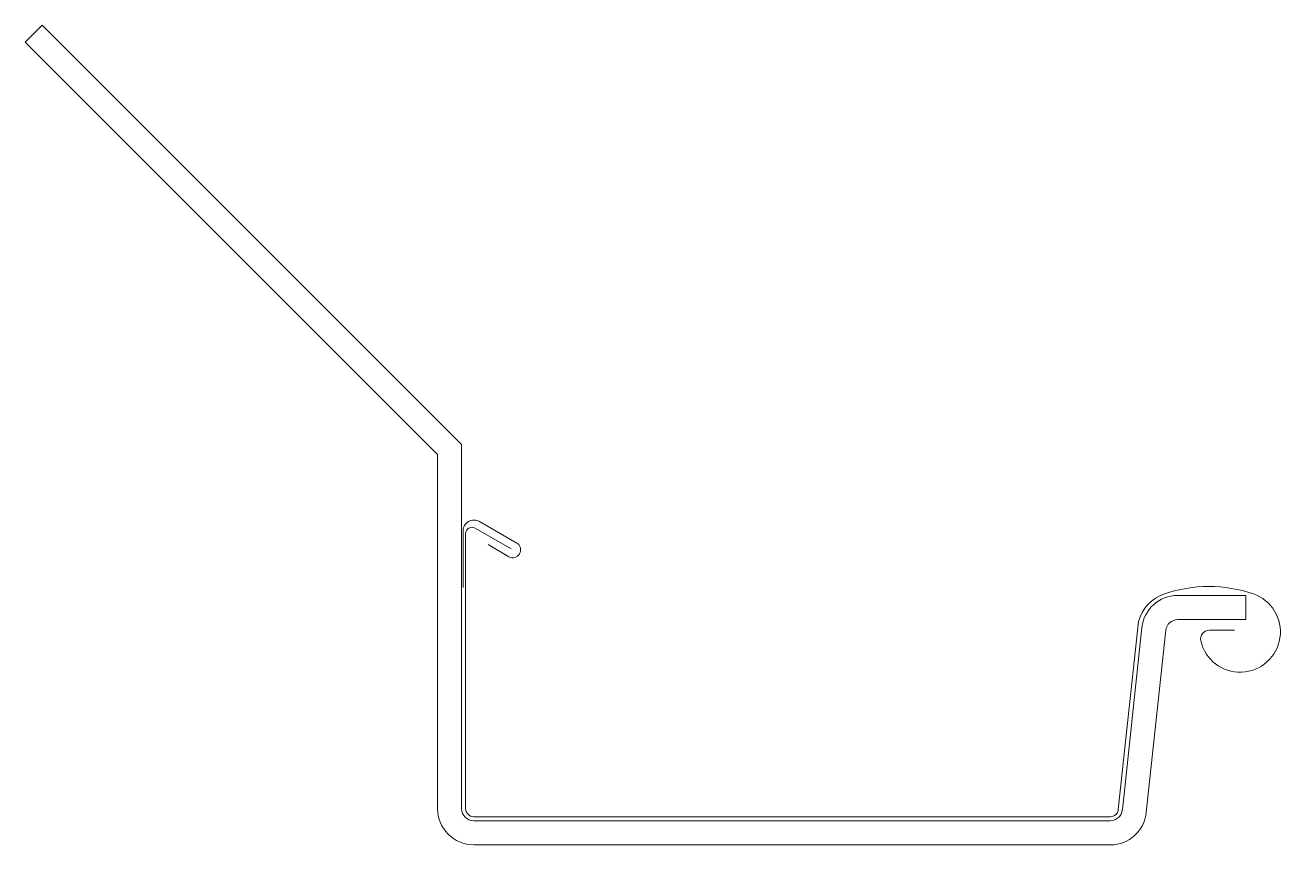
# Model space of a CAD drawing. Header units: metres. Extents: x -103 to 210, y -97 to 107.
import ezdxf

# ---------------------------------------------------------------- set-up
doc = ezdxf.new("R2010")
doc.units = ezdxf.units.M
doc.layers.add('A-DETL-GENF', color=92, linetype='Continuous', lineweight=18)
doc.layers.add('A-DETL-MEDM', color=33, linetype='Continuous', lineweight=18)

# ---------------------------------------------------------------- blocks, each defined once
blk = doc.blocks.new('52 bakgoot zink - B37 dakhelling 45_-1557672-00_0 Basismaterialen')
at = {"layer": 'A-DETL-GENF'}
for p, q in [((-102.53, 102.53), (-98.29, 106.77)), ((-98.29, 106.77), (6, 2.49)), ((0, 0), (-102.53, 102.53)), ((6, 2.49), (6, -88)), ((0, 0), (0, -88)), ((10.45, -16.64), (19.7, -21.98)), ((6.36, -33.02), (6.36, -19)), ((17.77, -25.37), (12.57, -22.37)), ((184.05, -35), (201, -35)), ((201, -35), (201, -41)), ((170.29, -88.32), (175.14, -43.01)), ((176.25, -88.98), (181.11, -43.65)), ((201, -41), (184.05, -41)), ((9, -91), (167.3, -91)), ((9, -97), (167.33, -97))]:
    blk.add_line(p, q, dxfattribs=at)
for centre, radius, start, end in [((9.08, -19), 2.73, 60, 180), ((18.72, -23.73), 1.9, 240, 331.1906), ((18.74, -23.65), 1.93, 328.8185, 60), ((184.05, -43.96), 8.96, 90, 173.8845), ((184.05, -43.96), 2.96, 90, 173.8845), ((9, -88), 9, 180, 270), ((9, -88), 3, 180, 270), ((167.3, -88), 3, 270, 353.8845), ((167.33, -88.03), 8.97, 270, 353.8845)]:
    blk.add_arc(centre, radius, start, end, dxfattribs=at)
at = {"layer": 'A-DETL-MEDM'}
for p, q in [((9.38, -18.24), (18.34, -23.41)), ((6.98, -19.63), (6.98, -88)), ((169.29, -88.21), (174.3, -41.49)), ((198.18, -43.65), (191.89, -43.65)), ((9, -90), (167.3, -90))]:
    blk.add_line(p, q, dxfattribs=at)
for centre, radius, start, end in [((8.58, -19.63), 1.6, 60, 180), ((191.81, -67.33), 34.55, 71.3418, 108.6582), ((183.96, -44.07), 10, 108.6582, 165.0648), ((199.56, -44.06), 10.03, 192.7755, 70.7746), ((191.89, -45.8), 2.16, 90, 192.7755), ((9, -88), 2, 180, 270), ((167.3, -88), 2, 270, 353.8845)]:
    blk.add_arc(centre, radius, start, end, dxfattribs=at)

msp = doc.modelspace()

# ---------------------------------------------------------------- block references
msp.add_blockref('52 bakgoot zink - B37 dakhelling 45_-1557672-00_0 Basismaterialen', (0, 0))

doc.saveas('drawing.dxf')
